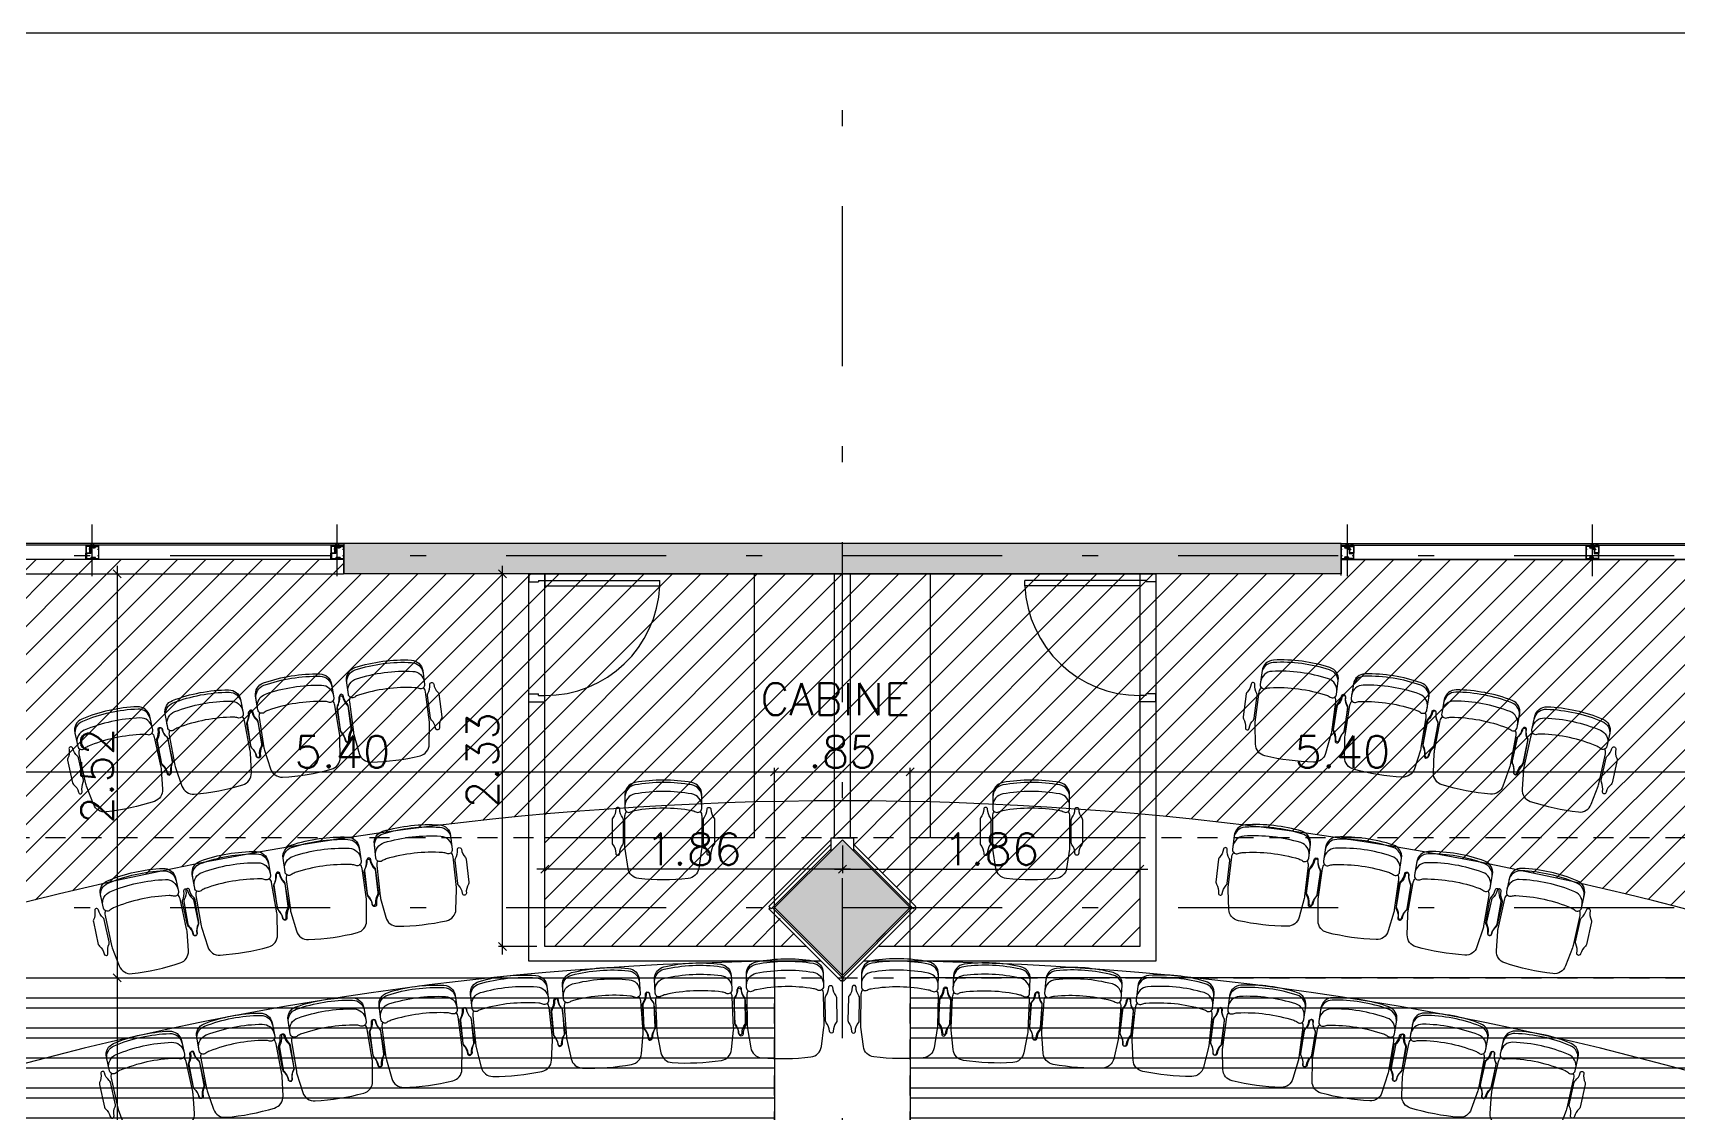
# Model space of a CAD drawing. Header units: millimetres. Extents: x 182 to 575, y -105 to 95.
# Drawn here: x 319.98 to 330.26, y 30.06 to 36.81 of the extents above; entities that cross this region are included whole.
import ezdxf

# ---------------------------------------------------------------- set-up
doc = ezdxf.new("R2010")
doc.units = ezdxf.units.MM
doc.header["$MEASUREMENT"] = 0
for name, pattern in [('DASHDOT', [1, 0.5, -0.25, 0, -0.25]), ('HIDDEN2', [0.1875, 0.125, -0.0625]), ('XR_BL2_AND_MON-REV15$0$DASHDOT', [1, 0.5, -0.25, 0, -0.25])]:
    doc.linetypes.add(name, pattern=pattern)
for name, color, linetype in [('ALV_2', 2, 'Continuous'), ('base', 253, 'Continuous'), ('construir', 10, 'Continuous'), ('DIV_CEGA_FREIJO', 3, 'Continuous'), ('EIXOS', 31, 'DASHDOT'), ('ESTR', 3, 'Continuous'), ('FORRO', 253, 'Continuous'), ('LAY_2', 2, 'Continuous'), ('Mob', 252, 'Continuous'), ('PISO', 252, 'Continuous'), ('XR_BL2_AND_MON-REV15$0$EIXOS_PERFIL', 181, 'XR_BL2_AND_MON-REV15$0$DASHDOT')]:
    doc.layers.add(name, color=color, linetype=linetype)
doc.styles.add('SIMPLEX', font='simplex', dxfattribs={"height": 0.2})
doc.styles.get("Standard").update_dxf_attribs({"font": 'romans.shx'})
doc.dimstyles.new('SA-25', dxfattribs={"dimtxt": 0.05, "dimasz": 0.05, "dimexe": 0.025, "dimexo": 0.05, "dimgap": 0.025, "dimtad": 1, "dimzin": 4, "dimdsep": 46, "dimtxsty": 'SIMPLEX', "dimblk": 'OBLIQUE', "dimcen": 0.025, "dimdle": 0.05, "dimclrt": 2, "dimaunit": 1, "dimadec": 3, "dimazin": 0, "dimtfac": 1, "dimtofl": 0, "dimtmove": 0, "dimatfit": 3, "dimldrblk": 'OPEN30', "dimfxl": 1, "dimtolj": 1, "dimtzin": 0, "dimarcsym": 0})
pattern_1 = [(45, (0, 25), (-0.088388348, 0.088388348), [])]
pattern_2 = [(180, (324.61656, 30.90821), (-1e-17, -0.1875), []), (180, (324.55406, 30.97071), (-1e-17, -0.1875), [])]

# ---------------------------------------------------------------- blocks, each defined once
blk = doc.blocks.new('XR_BL2_AND_MON-REV15$0$P50X50')
at = {"layer": 'base'}
blk.add_hatch(color=256, dxfattribs=at).paths.add_polyline_path([(0, -0.424), (0.424, 0), (0, 0.424), (-0.424, 0)])
at = {"layer": 'base', "linetype": 'ByBlock'}
blk.add_lwpolyline([(0, -0.424), (0.424, 0), (0, 0.424), (-0.424, 0)], close=True, dxfattribs=at)
blk = doc.blocks.new('XR_BL2_AND_MON-REV15$0$PILAR 60X60_45')
at = {"layer": 'base'}
blk.add_blockref('XR_BL2_AND_MON-REV15$0$P50X50', (0, 0), dxfattribs=at)
blk = doc.blocks.new('XR_BL2_AND_MON-REV15$0$PERFIL_UNIT_ALCOA')
at = {"color": 1}
for p, q in [((-34, 19), (-34, 13)), ((-34, 13), (-15, 13)), ((-33, 83), (-32, 83)), ((-33, 76), (-33, 83)), ((-32, 76), (-33, 76)), ((-33, 43), (-32, 43)), ((-33, 36), (-33, 43)), ((-32, 36), (-33, 36)), ((-32, 80), (-32, 79)), ((-31, 80), (-32, 80)), ((-32, 79), (-31, 79)), ((-32, 40), (-32, 39)), ((-31, 40), (-32, 40)), ((-32, 39), (-31, 39)), ((-31, 82), (-31, 80)), ((-31, 79), (-31, 77)), ((-31, 42), (-31, 40)), ((-31, 39), (-31, 37)), ((-15, 19), (-21, 19)), ((-15, 19), (-21, 19)), ((-21, 13), (-15, 13)), ((-19, 19), (-13, 19)), ((-15, 19), (-15, 13)), ((-7, 95), (-9, 95)), ((-7, 95), (-9, 95)), ((-9, 92), (-5, 92)), ((-9, 27), (-5, 27)), ((-7, 24), (-9, 24)), ((-7, 24), (-9, 24)), ((-6, 95), (-8, 97)), ((-7, 96), (-8, 97)), ((-8, 96), (-7, 97)), ((-8, 96), (-7, 97)), ((-8, 96), (-7, 97)), ((-8, 97), (-8, 97)), ((-6, 95), (-8, 97)), ((-7, 96), (-8, 97)), ((-8, 96), (-7, 97)), ((-8, 96), (-7, 97)), ((-8, 96), (-7, 97)), ((-8, 97), (-8, 97)), ((-7, 96), (-8, 96)), ((-8, 96), (-8, 96)), ((-7, 96), (-8, 96)), ((-8, 96), (-8, 96)), ((-6, 24), (-8, 22)), ((-6, 24), (-8, 22)), ((-7, 23), (-8, 22)), ((-7, 23), (-8, 22)), ((-8, 23), (-8, 23)), ((-8, 23), (-7, 22)), ((-8, 23), (-7, 22)), ((-7, 23), (-8, 22)), ((-7, 23), (-8, 22)), ((-8, 23), (-8, 23)), ((-8, 23), (-7, 22)), ((-8, 23), (-7, 22)), ((-8, 22), (-7, 22)), ((-8, 22), (-8, 22)), ((-8, 22), (-7, 22)), ((-8, 22), (-8, 22)), ((-5, 95), (-7, 97)), ((-5, 95), (-7, 97)), ((-7, 95), (-4, 97)), ((-7, 95), (-5, 97)), ((-7, 95), (-5, 97)), ((-7, 96), (-6, 97)), ((-7, 96), (-6, 97)), ((-5, 95), (-7, 97)), ((-5, 95), (-7, 97)), ((-7, 95), (-4, 97)), ((-7, 95), (-5, 97)), ((-7, 95), (-5, 97)), ((-7, 96), (-6, 97)), ((-7, 96), (-6, 97)), ((-7, 95), (-7, 96)), ((-7, 95), (-7, 96)), ((-6, 95), (-7, 96)), ((-6, 95), (-7, 96)), ((-4, 95), (-7, 95)), ((-4, 95), (-7, 95)), ((-6, 95), (-7, 95)), ((-6, 95), (-7, 95)), ((-4, 24), (-7, 24)), ((-7, 24), (-7, 23)), ((-4, 24), (-7, 24)), ((-7, 24), (-7, 23)), ((-5, 24), (-7, 22)), ((-5, 24), (-7, 22)), ((-6, 24), (-7, 23)), ((-6, 24), (-7, 23)), ((-7, 24), (-4, 22)), ((-5, 24), (-7, 22)), ((-5, 24), (-7, 22)), ((-6, 24), (-7, 23)), ((-6, 24), (-7, 23)), ((-7, 24), (-4, 22)), ((-7, 23), (-5, 22)), ((-7, 23), (-5, 22)), ((-7, 23), (-6, 22)), ((-7, 23), (-6, 22)), ((-7, 23), (-5, 22)), ((-7, 23), (-5, 22)), ((-7, 23), (-6, 22)), ((-7, 23), (-6, 22)), ((-4, 95), (-6, 97)), ((-4, 95), (-6, 97)), ((-4, 95), (-6, 97)), ((-6, 95), (-4, 97)), ((-6, 95), (-4, 97)), ((-4, 95), (-6, 97)), ((-4, 95), (-6, 97)), ((-4, 95), (-6, 97)), ((-6, 95), (-4, 97)), ((-6, 95), (-4, 97)), ((-4, 24), (-6, 22)), ((-4, 24), (-6, 22)), ((-6, 24), (-4, 22)), ((-6, 24), (-4, 22)), ((-4, 24), (-6, 22)), ((-4, 24), (-6, 22)), ((-6, 24), (-4, 22)), ((-6, 24), (-4, 22)), ((-4, 23), (-6, 22)), ((-4, 23), (-6, 22)), ((-3, 96), (-5, 97)), ((-4, 96), (-5, 97)), ((-5, 95), (-3, 97)), ((-5, 95), (-3, 97)), ((-3, 96), (-5, 97)), ((-4, 96), (-5, 97)), ((-5, 95), (-3, 97)), ((-5, 95), (-3, 97)), ((-5, 92), (-1, 92)), ((-5, 27), (-1, 27)), ((-5, 24), (-3, 22)), ((-5, 24), (-3, 22)), ((-5, 24), (-3, 22)), ((-5, 24), (-3, 22)), ((-3, 23), (-5, 22)), ((-4, 23), (-5, 22)), ((-3, 23), (-5, 22)), ((-4, 23), (-5, 22)), ((-3, 96), (-4, 97)), ((-3, 96), (-4, 97)), ((-3, 96), (-4, 97)), ((-3, 96), (-4, 97)), ((-4, 96), (-4, 95)), ((-4, 96), (-4, 95)), ((-4, 96), (-3, 96)), ((-4, 96), (-3, 96)), ((-4, 95), (-4, 95)), ((-4, 95), (-4, 95)), ((-2, 95), (-4, 95)), ((-4, 95), (-4, 95)), ((-4, 95), (-4, 95)), ((-2, 95), (-4, 95)), ((-4, 23), (-4, 24)), ((-4, 23), (-4, 24)), ((-4, 24), (-4, 24)), ((-4, 24), (-4, 23)), ((-2, 24), (-4, 24)), ((-4, 24), (-4, 24)), ((-4, 24), (-4, 23)), ((-2, 24), (-4, 24)), ((-3, 23), (-4, 22)), ((-3, 23), (-4, 22)), ((-4, 23), (-3, 22)), ((-3, 23), (-4, 22)), ((-3, 23), (-4, 22)), ((-4, 23), (-3, 22)), ((0, 19), (-4, 4)), ((-4, 13), (-4, 3)), ((-4, 8), (-4, 4)), ((-3, 97), (-3, 97)), ((-3, 96), (-3, 97)), ((-3, 97), (-3, 97)), ((-3, 96), (-3, 97)), ((-3, 96), (-3, 96)), ((-3, 96), (-3, 96)), ((-3, 23), (-3, 22)), ((-3, 23), (-3, 22)), ((-3, 22), (-3, 22)), ((-3, 22), (-3, 22)), ((-3, 22), (-3, 22)), ((-3, 22), (-3, 22)), ((10, 19), (0, 19)), ((18, 27), (9, 27)), ((9, 27), (9, 27)), ((9, 27), (9, 27)), ((9, 27), (9, 26)), ((9, 26), (9, 26)), ((9, 25), (9, 25)), ((9, 25), (9, 24)), ((9, 24), (9, 24)), ((10, 26), (10, 26)), ((10, 26), (17, 25)), ((17, 25), (10, 25)), ((10, 25), (10, 25)), ((10, 24), (10, 24)), ((10, 24), (12, 24)), ((10, 19), (13, 4)), ((12, 39), (26, 39)), ((12, 24), (12, 23)), ((12, 23), (12, 23)), ((12, 23), (12, 23)), ((12, 23), (12, 23)), ((12, 22), (12, 22)), ((12, 22), (12, 21)), ((12, 21), (12, 21)), ((12, 21), (12, 21)), ((12, 21), (15, 21)), ((15, 43), (13, 43)), ((13, 43), (13, 43)), ((13, 42), (13, 42)), ((13, 42), (13, 40)), ((13, 40), (13, 40)), ((13, 40), (13, 39)), ((13, 39), (13, 39)), ((13, 39), (13, 37)), ((13, 37), (13, 37)), ((13, 36), (13, 36)), ((13, 36), (15, 36)), ((13, 13), (13, 3)), ((13, 8), (13, 4)), ((15, 36), (15, 43)), ((15, 41), (16, 40)), ((15, 38), (15, 41)), ((15, 40), (15, 40)), ((15, 38), (15, 38)), ((15, 38), (16, 38)), ((15, 23), (15, 24)), ((16, 23), (15, 23)), ((15, 23), (15, 23)), ((15, 21), (16, 22)), ((15, 21), (15, 21)), ((15, 21), (15, 21)), ((16, 41), (17, 40)), ((16, 38), (16, 41)), ((16, 40), (16, 40)), ((16, 38), (16, 40)), ((16, 38), (17, 38)), ((16, 38), (16, 38)), ((16, 24), (18, 24)), ((16, 23), (16, 23)), ((16, 22), (16, 22)), ((17, 38), (18, 41)), ((17, 38), (17, 40)), ((17, 40), (17, 40)), ((17, 38), (17, 38)), ((17, 38), (18, 38)), ((17, 25), (17, 25)), ((17, 25), (17, 25)), ((17, 25), (17, 25)), ((17, 25), (17, 25)), ((17, 25), (17, 25)), ((18, 41), (18, 40)), ((18, 38), (19, 41)), ((18, 38), (18, 40)), ((18, 40), (19, 40)), ((18, 38), (18, 38)), ((18, 38), (19, 38)), ((18, 24), (18, 27)), ((18, 27), (18, 27)), ((18, 27), (18, 27)), ((18, 24), (18, 24)), ((18, 24), (18, 24)), ((19, 41), (19, 40)), ((19, 38), (20, 41)), ((19, 40), (19, 40)), ((19, 40), (20, 40)), ((19, 38), (19, 40)), ((19, 38), (20, 38)), ((19, 38), (19, 38)), ((19, 38), (19, 38)), ((20, 41), (20, 40)), ((20, 38), (20, 40)), ((20, 40), (21, 40)), ((20, 38), (21, 38)), ((21, 38), (21, 41)), ((21, 41), (21, 40)), ((21, 38), (21, 40)), ((21, 40), (22, 40)), ((21, 38), (21, 38)), ((21, 38), (22, 38)), ((22, 38), (22, 41)), ((22, 41), (22, 40)), ((22, 38), (22, 40)), ((22, 40), (23, 40)), ((22, 38), (22, 38)), ((22, 38), (23, 38)), ((23, 38), (23, 41)), ((23, 41), (24, 40)), ((23, 38), (24, 40)), ((23, 38), (23, 38)), ((23, 38), (23, 38)), ((24, 40), (24, 40)), ((24, 39), (24, 40)), ((24, 19), (24, 13)), ((31, 13), (24, 13)), ((43, 13), (24, 13)), ((26, 19), (32, 19)), ((26, 19), (45, 19)), ((39, 82), (39, 80)), ((39, 80), (40, 80)), ((39, 79), (39, 77)), ((40, 79), (39, 79)), ((41, 83), (40, 83)), ((40, 80), (40, 79)), ((40, 76), (41, 76)), ((41, 76), (41, 83)), ((43, 19), (43, 13))]:
    blk.add_line(p, q, dxfattribs=at)
for points in [[(-33, 19), (0, 19), (0, 19), (0, 24), (0, 24), (-3, 24, 1), (-3, 23), (-3, 23), (-3, 22), (-8, 22), (-8, 23), (-7, 23, 1), (-7, 24), (-10, 24), (-10, 23, -0.414214), (-12, 21), (-32, 21, -0.414214), (-34, 23), (-34, 96, -0.414214), (-32, 98), (-10, 98), (-10, 98), (-10, 95), (-10, 95, 0.419197), (-10, 95), (-7, 95, 1.022616), (-7, 96), (-8, 96), (-8, 97), (-3, 97), (-3, 96), (-3, 96, 1), (-3, 95), (0, 95), (0, 95), (0, 99), (-35, 99), (-35, 99), (-35, 18, 0.414214), (-35, 17), (-34, 17, 0.414214), (-34, 18), (-34, 19, -0.414214), (-33, 19)], [(40, 97), (14, 97, 0.414214), (12, 95), (12, 91, -0.414214), (10, 89), (-4, 89), (-4, 86), (-5, 86), (-5, 89), (-13, 89, -1.000008), (-13, 91), (-5, 92), (-5, 92), (10, 92), (10, 99, -0.414214), (10, 99), (44, 99, -0.414214), (45, 99), (45, 63, -0.406616), (44, 62), (18, 62, 0.414214), (17, 62), (17, 27, -0.414214), (17, 27), (-5, 27), (-13, 28, -1.000008), (-13, 30), (-5, 30), (-5, 33), (-4, 33), (-4, 30), (13, 30, 0.414214), (15, 32), (15, 65, -0.414214), (15, 65), (40, 65, 0.414214), (42, 67), (42, 95, 0.414214), (40, 97)], [(19, 56), (19, 30), (18, 30, 1), (18, 29), (19, 29), (19, 24), (16, 24, 0.414173), (15, 23), (15, 23), (16, 23, -0.585709), (16, 22), (16, 21, -0.26127), (15, 21), (12, 21, -0.253886), (12, 21), (11, 22, -0.595041), (11, 23), (12, 23), (12, 23, 0.414173), (12, 24), (10, 24, 0.414214), (10, 23), (10, 20, 0.414214), (10, 19), (44, 19, 0.414214), (45, 20), (45, 62, 0.414214), (44, 62), (19, 62, 0.414214), (19, 62), (19, 57), (18, 57, 1), (18, 56), (19, 56)], [(13, 22), (13, 24), (13, 24, -0.414214), (13, 24), (13, 24), (14, 24), (14, 24, -0.414214), (15, 24), (15, 24), (15, 22), (15, 22, -0.414214), (14, 22), (14, 22), (13, 22), (13, 22, -0.414214), (13, 22)], [(20, 22), (19, 22, 0.414214), (18, 22), (18, 21, 0.414214), (19, 21), (43, 21), (43, 61), (20, 61), (20, 23, -0.414214), (20, 22)]]:
    blk.add_lwpolyline(points, format="xyb", dxfattribs=at)
for points in [[(-7, 96), (-8, 96), (-8, 97), (-3, 97), (-3, 96), (-4, 96)], [(-7, 96), (-8, 96), (-8, 97), (-3, 97), (-3, 96), (-4, 96)], [(-7, 23), (-8, 23), (-8, 22), (-3, 22), (-3, 23), (-4, 23)], [(-7, 23), (-8, 23), (-8, 22), (-3, 22), (-3, 23), (-4, 23)]]:
    blk.add_lwpolyline(points, dxfattribs=at)
for centre, radius, start, end in [((-32, 82), 0.869, 0, 90), ((-32, 77), 0.869, 270, 0), ((-32, 42), 0.869, 0, 90), ((-32, 37), 0.869, 270, 0), ((-9, 93), 1.57, 97.3776, 269.717), ((-9, 25), 1.57, 90.283, 262.6224), ((-2, 93), 1.44, 277.4115, 92.3804), ((-2, 25), 1.44, 267.6196, 82.5885), ((9, 27), 0.3, 90.0002, 173.0764), ((10, 26), 0.5, 173.0802, 360), ((10, 25), 0.3, 86.9206, 179.9979), ((10, 24), 0.3, 180, 270), ((12, 24), 0.3, 360, 90), ((12, 23), 0.184, 90, 194.9998), ((12, 21), 0.184, 202.0192, 270), ((16, 24), 0.3, 90, 180), ((15, 21), 0.184, 270, 337.9776), ((16, 23), 0.184, 344.9975, 90), ((17, 25), 0.2, 0, 86.4562), ((17, 25), 0.2, 266.9225, 0), ((18, 27), 0.3, 0, 90), ((18, 24), 0.3, 270, 0), ((40, 82), 0.869, 90, 180), ((40, 77), 0.869, 180, 270)]:
    blk.add_arc(centre, radius, start, end, dxfattribs=at)
at = {"color": 1, "extrusion": (0, 0, -1)}
for centre, major_axis in [((13, 42), (0.573, -0.573)), ((13, 37), (0.573, 0.573))]:
    blk.add_ellipse(centre, major_axis=major_axis, ratio=1, start_param=2.356194, end_param=3.926991, dxfattribs=at)
at = {"color": 1}
for points, knots in [([(25, 39), (25, 39), (25, 39), (25, 39), (25, 39), (25, 39), (25, 39), (25, 39), (25, 39), (24, 39), (24, 39), (24, 39), (24, 39), (24, 39), (24, 39), (24, 39), (24, 39), (24, 39), (24, 39), (24, 39), (24, 39), (24, 39), (24, 39), (24, 39), (24, 39), (24, 39), (24, 39), (24, 39), (24, 38), (23, 38), (23, 38), (23, 38), (23, 38), (23, 38)], [0, 0, 0, 0, 0.051439, 0.072585, 0.094945, 0.148925, 0.177318, 0.208117, 0.229263, 0.263962, 0.286322, 0.316684, 0.341831, 0.370224, 0.385176, 0.410323, 0.432683, 0.466448, 0.484229, 0.519793, 0.54494, 0.583668, 0.608815, 0.635405, 0.653187, 0.684808, 0.766724, 0.798345, 0.829966, 0.855113, 0.870066, 0.927124, 1, 1, 1, 1]), ([(25, 39), (25, 39), (25, 40), (25, 40), (25, 40), (25, 40), (24, 40), (25, 40), (24, 40), (24, 40), (24, 40), (24, 40), (24, 40), (24, 40), (24, 40), (24, 40), (24, 40), (24, 40), (24, 40), (24, 40), (24, 40), (24, 40), (24, 40), (24, 40), (24, 40)], [0, 0, 0, 0, 0.07678, 0.102261, 0.156401, 0.18506, 0.227914, 0.244954, 0.311716, 0.342019, 0.377118, 0.407421, 0.432902, 0.525013, 0.566753, 0.587018, 0.625497, 0.657854, 0.688156, 0.805193, 0.825457, 0.896684, 0.922166, 1, 1, 1, 1])]:
    blk.add_open_spline(points, degree=3, knots=knots, dxfattribs=at)
at = {"layer": 'XR_BL2_AND_MON-REV15$0$EIXOS_PERFIL', "linetype": 'ByBlock', "ltscale": 0.1}
blk.add_line((5, 207), (5, -115), dxfattribs=at)
blk = doc.blocks.new('XR_BL2_AND_MON-REV15$0$A$C10B331E6')
at = {"layer": 'base'}
for p, q in [((-0.15, 0), (-0.15, -9.313, 2.33)), ((-0.06, 0, 197.496), (-0.06, -9.313, 199.826)), ((-0.05, 0, 179.853), (-0.05, -9.313, 199.826))]:
    blk.add_line(p, q, dxfattribs=at)
at = {"layer": 'base', "elevation": 179.853}
blk.add_lwpolyline([(-0.06, -9.313), (-0.05, -9.313)], dxfattribs=at)
at = {"layer": 'base', "linetype": 'ByBlock', "ltscale": 0.1, "xscale": -0.001000000000203727, "yscale": 0.001000000000203727, "zscale": 0.0009999999999763531, "rotation": 90}
for p in [(-0.047, -0.035, 197.496), (-0.047, -1.566), (-0.047, -3.129), (-0.047, -4.691), (-0.047, -6.254), (-0.047, -7.816), (-0.047, -9.269, 179.853)]:
    blk.add_blockref('XR_BL2_AND_MON-REV15$0$PERFIL_UNIT_ALCOA', p, dxfattribs=at)
blk = doc.blocks.new('XR_BL2_AND_MON-REV15$0$P2000501')
for points in [[(0.231, -0.362, 0.149389), (0.24, -0.334), (0.24, -0.142, 0.03724), (0.239, -0.127), (0.221, -0.006, 0.342214), (0.154, 0.058, 0.051556), (-0.154, 0.058, 0.342214), (-0.221, -0.006), (-0.239, -0.127, 0.03724), (-0.24, -0.142), (-0.24, -0.334, 0.149389), (-0.231, -0.362)], [(0.24, -0.397, -0.36261), (0.178, -0.471, -0.08991), (-0.178, -0.471, -0.36261), (-0.24, -0.397)], [(0.24, -0.453, -0.36261), (0.178, -0.527, -0.08991), (-0.178, -0.527, -0.36261), (-0.24, -0.453)]]:
    blk.add_lwpolyline(points, format="xyb")
for points in [[(-0.254, -0.154, -0.164851), (-0.25, -0.166), (-0.25, -0.31, -0.164851), (-0.254, -0.322, 0.162089), (-0.273, -0.375, -1), (-0.297, -0.375, 0.162089), (-0.316, -0.322, -0.164851), (-0.32, -0.31), (-0.32, -0.166, -0.164851), (-0.316, -0.154, 0.162089), (-0.297, -0.1, -1), (-0.273, -0.1, 0.162089)], [(0.25, -0.166), (0.25, -0.31, 0.164851), (0.254, -0.322, -0.162089), (0.273, -0.375, 1), (0.297, -0.375, -0.162089), (0.316, -0.322, 0.164851), (0.32, -0.31), (0.32, -0.166, 0.164851), (0.316, -0.154, -0.162089), (0.297, -0.1, 1), (0.273, -0.1, -0.162089), (0.254, -0.154, 0.164851)], [(-0.178, -0.368, 0.08991), (0.178, -0.368, 0.086278), (0.203, -0.359, -0.57735), (0.24, -0.381), (0.24, -0.468, -0.36261), (0.178, -0.542, -0.08991), (-0.178, -0.542, -0.36261), (-0.24, -0.468), (-0.24, -0.381, -0.57735), (-0.203, -0.359, 0.086278)]]:
    blk.add_lwpolyline(points, format="xyb", close=True)
blk = doc.blocks.new('_Oblique')
at = {"color": 0, "linetype": 'ByBlock', "lineweight": -2}
blk.add_line((-0.5, -0.5), (0.5, 0.5), dxfattribs=at)
blk = doc.blocks.new('*D47')
at = {"layer": 'Defpoints', "color": 0, "transparency": 16777216}
for p in [(324.617, 32.196), (324.617, 30.908), (319.215, 30.783)]:
    blk.add_point(p, dxfattribs=at)
at = {"layer": 'FORRO', "color": 0, "lineweight": -2, "transparency": 16777216}
for p, q in [((319.165, 32.196), (324.667, 32.196)), ((319.215, 30.833), (319.215, 32.221)), ((324.617, 30.958), (324.617, 32.221))]:
    blk.add_line(p, q, dxfattribs=at)
at = {"layer": 'FORRO', "color": 0, "lineweight": -2, "transparency": 16777216, "xscale": 0.05, "yscale": 0.05, "zscale": 0.05, "rotation": 180}
blk.add_blockref('_Oblique', (319.215, 32.196), dxfattribs=at)
at = {"layer": 'FORRO', "color": 0, "lineweight": -2, "transparency": 16777216, "xscale": 0.05, "yscale": 0.05, "zscale": 0.05}
blk.add_blockref('_Oblique', (324.617, 32.196), dxfattribs=at)
at = {"layer": 'FORRO', "color": 2, "transparency": 16777216, "insert": (321.916, 32.321), "char_height": 0.2, "attachment_point": 5, "style": 'SIMPLEX'}
blk.add_mtext('\\A1;5.40', dxfattribs=at)
blk = doc.blocks.new('_Open30')
at = {"color": 0, "linetype": 'ByBlock', "lineweight": -2}
for p, q in [((-1, 0.27), (0, 0)), ((0, 0), (-1, -0.27)), ((0, 0), (-1, 0))]:
    blk.add_line(p, q, dxfattribs=at)
blk = doc.blocks.new('*D48')
at = {"layer": 'Defpoints', "color": 0, "transparency": 16777216}
for p in [(325.465, 32.196), (324.617, 30.908), (325.465, 30.908)]:
    blk.add_point(p, dxfattribs=at)
at = {"layer": 'FORRO', "color": 0, "lineweight": -2, "transparency": 16777216}
for p, q in [((324.567, 32.196), (325.515, 32.196)), ((324.617, 30.958), (324.617, 32.221)), ((325.465, 30.958), (325.465, 32.221))]:
    blk.add_line(p, q, dxfattribs=at)
at = {"layer": 'FORRO', "color": 0, "lineweight": -2, "transparency": 16777216, "xscale": 0.05, "yscale": 0.05, "zscale": 0.05, "rotation": 180}
blk.add_blockref('_Oblique', (324.617, 32.196), dxfattribs=at)
at = {"layer": 'FORRO', "color": 0, "lineweight": -2, "transparency": 16777216, "xscale": 0.05, "yscale": 0.05, "zscale": 0.05}
blk.add_blockref('_Oblique', (325.465, 32.196), dxfattribs=at)
at = {"layer": 'FORRO', "color": 2, "transparency": 16777216, "insert": (325.041, 32.321), "char_height": 0.2, "attachment_point": 5, "style": 'SIMPLEX'}
blk.add_mtext('\\A1;.85', dxfattribs=at)
blk = doc.blocks.new('*D39')
at = {"layer": 'Defpoints', "color": 0, "transparency": 16777216}
for p in [(330.867, 32.196), (325.465, 30.908), (330.867, 30.908)]:
    blk.add_point(p, dxfattribs=at)
at = {"layer": 'FORRO', "color": 0, "lineweight": -2, "transparency": 16777216}
for p, q in [((325.415, 32.196), (330.917, 32.196)), ((325.465, 30.958), (325.465, 32.221)), ((330.867, 30.958), (330.867, 32.221))]:
    blk.add_line(p, q, dxfattribs=at)
at = {"layer": 'FORRO', "color": 0, "lineweight": -2, "transparency": 16777216, "xscale": 0.05, "yscale": 0.05, "zscale": 0.05, "rotation": 180}
blk.add_blockref('_Oblique', (325.465, 32.196), dxfattribs=at)
at = {"layer": 'FORRO', "color": 0, "lineweight": -2, "transparency": 16777216, "xscale": 0.05, "yscale": 0.05, "zscale": 0.05}
blk.add_blockref('_Oblique', (330.867, 32.196), dxfattribs=at)
at = {"layer": 'FORRO', "color": 2, "transparency": 16777216, "insert": (328.166, 32.321), "char_height": 0.2, "attachment_point": 5, "style": 'SIMPLEX'}
blk.add_mtext('\\A1;5.40', dxfattribs=at)
blk = doc.blocks.new('*D43')
at = {"layer": 'Defpoints', "color": 0, "transparency": 16777216}
for p in [(317.267, 33.432, 195.166), (319.215, 30.908), (320.509, 30.908)]:
    blk.add_point(p, dxfattribs=at)
at = {"layer": 'FORRO', "color": 0, "lineweight": -2, "transparency": 16777216}
for p, q in [((317.317, 33.432), (320.534, 33.432)), ((320.509, 33.482), (320.509, 30.858)), ((319.265, 30.908), (320.534, 30.908))]:
    blk.add_line(p, q, dxfattribs=at)
at = {"layer": 'FORRO', "color": 0, "lineweight": -2, "transparency": 16777216, "xscale": 0.05, "yscale": 0.05, "zscale": 0.05}
for p, rotation in [((320.509, 33.432), 90), ((320.509, 30.908), 270)]:
    blk.add_blockref('_Oblique', p, dxfattribs=dict(at, rotation=rotation))
at = {"layer": 'FORRO', "color": 2, "transparency": 16777216, "insert": (320.384, 32.17), "char_height": 0.2, "attachment_point": 5, "rotation": 90, "style": 'SIMPLEX'}
blk.add_mtext('\\A1;2.52', dxfattribs=at)
blk = doc.blocks.new('*D49')
at = {"layer": 'Defpoints', "color": 0, "transparency": 16777216}
for p in [(319.215, 30.908), (319.21, 22.797), (320.509, 22.797)]:
    blk.add_point(p, dxfattribs=at)
at = {"layer": 'FORRO', "color": 0, "lineweight": -2, "transparency": 16777216}
for p, q in [((320.509, 30.958), (320.509, 22.747)), ((319.265, 30.908), (320.534, 30.908)), ((319.26, 22.797), (320.534, 22.797))]:
    blk.add_line(p, q, dxfattribs=at)
at = {"layer": 'FORRO', "color": 0, "lineweight": -2, "transparency": 16777216, "xscale": 0.05, "yscale": 0.05, "zscale": 0.05}
for p, rotation in [((320.509, 30.908), 90), ((320.509, 22.797), 270)]:
    blk.add_blockref('_Oblique', p, dxfattribs=dict(at, rotation=rotation))
at = {"layer": 'FORRO', "color": 2, "transparency": 16777216, "insert": (320.384, 26.852), "char_height": 0.2, "attachment_point": 5, "rotation": 90, "style": 'SIMPLEX'}
blk.add_mtext('\\A1;8.11', dxfattribs=at)
blk = doc.blocks.new('*D50')
at = {"layer": 'Defpoints', "color": 0, "transparency": 16777216}
for p in [(326.9, 33.432), (325.041, 31.785), (326.9, 31.587)]:
    blk.add_point(p, dxfattribs=at)
at = {"layer": 'Mob', "color": 0, "lineweight": -2, "transparency": 16777216}
for p, q in [((326.9, 33.382), (326.9, 31.562)), ((325.041, 31.735), (325.041, 31.562)), ((324.991, 31.587), (326.95, 31.587))]:
    blk.add_line(p, q, dxfattribs=at)
at = {"layer": 'Mob', "color": 0, "lineweight": -2, "transparency": 16777216, "xscale": 0.05, "yscale": 0.05, "zscale": 0.05, "rotation": 180}
blk.add_blockref('_Oblique', (325.041, 31.587), dxfattribs=at)
at = {"layer": 'Mob', "color": 0, "lineweight": -2, "transparency": 16777216, "xscale": 0.05, "yscale": 0.05, "zscale": 0.05}
blk.add_blockref('_Oblique', (326.9, 31.587), dxfattribs=at)
at = {"layer": 'Mob', "color": 2, "transparency": 16777216, "insert": (325.971, 31.712), "char_height": 0.2, "attachment_point": 5, "style": 'SIMPLEX'}
blk.add_mtext('\\A1;1.86', dxfattribs=at)
blk = doc.blocks.new('*D51')
at = {"layer": 'Defpoints', "color": 0, "transparency": 16777216}
for p in [(325.041, 31.785), (323.181, 31.587), (323.181, 31.104)]:
    blk.add_point(p, dxfattribs=at)
at = {"layer": 'Mob', "color": 0, "lineweight": -2, "transparency": 16777216}
for p, q in [((325.041, 31.735), (325.041, 31.562)), ((325.091, 31.587), (323.131, 31.587)), ((323.181, 31.154), (323.181, 31.612))]:
    blk.add_line(p, q, dxfattribs=at)
at = {"layer": 'Mob', "color": 0, "lineweight": -2, "transparency": 16777216, "xscale": 0.05, "yscale": 0.05, "zscale": 0.05, "rotation": 180}
blk.add_blockref('_Oblique', (323.181, 31.587), dxfattribs=at)
at = {"layer": 'Mob', "color": 0, "lineweight": -2, "transparency": 16777216, "xscale": 0.05, "yscale": 0.05, "zscale": 0.05}
blk.add_blockref('_Oblique', (325.041, 31.587), dxfattribs=at)
at = {"layer": 'Mob', "color": 2, "transparency": 16777216, "insert": (324.111, 31.712), "char_height": 0.2, "attachment_point": 5, "style": 'SIMPLEX'}
blk.add_mtext('\\A1;1.86', dxfattribs=at)
blk = doc.blocks.new('*D52')
at = {"layer": 'Defpoints', "color": 0, "transparency": 16777216}
for p in [(322.917, 33.432), (323.181, 33.432), (323.181, 31.104)]:
    blk.add_point(p, dxfattribs=at)
at = {"layer": 'Mob', "color": 0, "lineweight": -2, "transparency": 16777216}
for p, q in [((323.131, 33.432), (322.892, 33.432)), ((322.917, 31.054), (322.917, 33.482)), ((323.131, 31.104), (322.892, 31.104))]:
    blk.add_line(p, q, dxfattribs=at)
at = {"layer": 'Mob', "color": 0, "lineweight": -2, "transparency": 16777216, "xscale": 0.05, "yscale": 0.05, "zscale": 0.05}
for p, rotation in [((322.917, 33.432), 90), ((322.917, 31.104), 270)]:
    blk.add_blockref('_Oblique', p, dxfattribs=dict(at, rotation=rotation))
at = {"layer": 'Mob', "color": 2, "transparency": 16777216, "insert": (322.792, 32.268), "char_height": 0.2, "attachment_point": 5, "rotation": 90, "style": 'SIMPLEX'}
blk.add_mtext('\\A1;2.33', dxfattribs=at)

msp = doc.modelspace()

# ---------------------------------------------------------------- hatches: boundary and pattern name
at = {"layer": 'base'}
msp.add_hatch(color=256, dxfattribs=at).paths.add_polyline_path([(328.158, 33.432), (328.158, 33.622), (321.924, 33.622), (321.924, 33.432), (324.971, 33.432), (325.111, 33.432)])
at = {"layer": 'construir'}
h = msp.add_hatch(dxfattribs=at)
h.set_pattern_fill('ANSI31', color=256)
h.set_pattern_definition(pattern_1)
h.paths.add_polyline_path([(336.246, 28.748), (337.446, 28.748), (337.446, 29.221), (337.446, 30.721), (337.546, 30.721), (337.546, 30.919), (337.117, 31.347), (337.471, 31.701), (337.471, 33.522), (328.158, 33.522), (328.158, 33.432), (325.111, 33.432), (324.971, 33.432), (321.924, 33.432), (321.924, 33.522), (312.611, 33.522), (312.611, 31.701), (312.965, 31.347), (312.536, 30.917), (312.536, 30.721), (312.636, 30.721), (312.636, 29.221), (312.636, 28.748), (313.836, 28.748, -0.291523)])
h = msp.add_hatch(dxfattribs=at)
h.set_pattern_fill('ANSI31', color=256)
h.set_pattern_definition(pattern_1)
h.paths.add_polyline_path([(326.9, 31.785), (325.111, 31.785), (325.111, 31.743), (325.493, 31.361), (325.265, 31.104), (326.9, 31.104)])
edge = h.paths.add_edge_path()
edge.add_arc((325.041, 11.163), 20.851, 84.8833, 90)
edge.add_line((325.041, 32.014), (325.041, 31.785))
edge.add_line((325.041, 31.785), (326.9, 31.785))
edge.add_line((326.9, 31.785), (326.9, 31.931))
edge = h.paths.add_edge_path()
edge.add_arc((325.041, 11.163), 20.851, 90, 95.1167)
edge.add_line((323.181, 31.931), (323.181, 31.785))
edge.add_line((323.181, 31.785), (325.041, 31.785))
edge.add_line((325.041, 31.785), (325.041, 32.014))
h.paths.add_polyline_path([(324.971, 31.743), (324.971, 31.785), (323.181, 31.785), (323.181, 31.104), (324.817, 31.104), (324.588, 31.347)])
at = {"layer": 'FORRO'}
h = msp.add_hatch(dxfattribs=at)
h.set_pattern_fill('ANSI32', color=256, scale=0.5, angle=135)
h.set_pattern_definition(pattern_2)
h.paths.add_polyline_path([(324.617, 30.908), (319.215, 30.908), (319.215, 22.842), (324.617, 22.842)])
h = msp.add_hatch(dxfattribs=at)
h.set_pattern_fill('ANSI32', color=256, scale=0.5, angle=135)
h.set_pattern_definition(pattern_2)
h.paths.add_polyline_path([(325.465, 30.908), (330.867, 30.908), (330.867, 22.842), (325.465, 22.842)])

# ---------------------------------------------------------------- linework, layer by layer
at = {"layer": 'ALV_2'}
for p, q in [((323.081, 33.432), (323.181, 33.432)), ((323.081, 33.432), (323.081, 33.382)), ((323.081, 33.432), (323.181, 33.432)), ((323.081, 33.432), (323.081, 33.382)), ((323.181, 33.432), (323.181, 33.392)), ((323.181, 33.432), (323.181, 33.392)), ((327, 33.432), (326.9, 33.432)), ((326.9, 33.432), (326.9, 33.392)), ((327, 33.432), (326.9, 33.432)), ((326.9, 33.432), (326.9, 33.392)), ((327, 33.432), (327, 33.382)), ((327, 33.432), (327, 33.382)), ((323.081, 33.382), (323.141, 33.382)), ((323.081, 33.382), (323.141, 33.382)), ((323.141, 33.392), (323.181, 33.392)), ((323.141, 33.392), (323.141, 33.382)), ((323.141, 33.392), (323.181, 33.392)), ((323.141, 33.392), (323.141, 33.382)), ((323.181, 33.392), (323.9, 33.392)), ((323.181, 33.392), (323.181, 33.357)), ((323.181, 33.392), (323.9, 33.392)), ((323.181, 33.392), (323.181, 33.357)), ((323.181, 33.357), (323.9, 33.357)), ((323.181, 33.357), (323.9, 33.357)), ((323.9, 33.357), (323.9, 33.392)), ((323.9, 33.357), (323.9, 33.392)), ((326.9, 33.392), (326.181, 33.392)), ((326.181, 33.357), (326.181, 33.392)), ((326.9, 33.392), (326.181, 33.392)), ((326.181, 33.357), (326.181, 33.392)), ((326.9, 33.357), (326.181, 33.357)), ((326.9, 33.357), (326.181, 33.357)), ((326.94, 33.392), (326.9, 33.392)), ((326.9, 33.392), (326.9, 33.357)), ((326.94, 33.392), (326.9, 33.392)), ((326.9, 33.392), (326.9, 33.357)), ((326.94, 33.392), (326.94, 33.382)), ((326.94, 33.392), (326.94, 33.382)), ((327, 33.382), (326.94, 33.382)), ((327, 33.382), (326.94, 33.382)), ((323.081, 32.632), (323.081, 32.682)), ((323.081, 32.682), (323.141, 32.682)), ((323.081, 32.632), (323.081, 32.682)), ((323.081, 32.682), (323.141, 32.682)), ((323.081, 32.632), (323.181, 32.632)), ((323.081, 32.632), (323.181, 32.632)), ((323.141, 32.672), (323.141, 32.682)), ((323.141, 32.672), (323.141, 32.682)), ((323.141, 32.672), (323.181, 32.672)), ((323.141, 32.672), (323.181, 32.672)), ((323.181, 32.632), (323.181, 32.672)), ((323.181, 32.632), (323.181, 32.672)), ((326.94, 32.672), (326.9, 32.672)), ((326.9, 32.632), (326.9, 32.672)), ((326.94, 32.672), (326.9, 32.672)), ((326.9, 32.632), (326.9, 32.672)), ((327, 32.632), (326.9, 32.632)), ((327, 32.632), (326.9, 32.632)), ((327, 32.682), (326.94, 32.682)), ((326.94, 32.672), (326.94, 32.682)), ((327, 32.682), (326.94, 32.682)), ((326.94, 32.672), (326.94, 32.682)), ((327, 32.632), (327, 32.682)), ((327, 32.632), (327, 32.682))]:
    msp.add_line(p, q, dxfattribs=at)
for centre, start, end in [((323.181, 33.392), 270, 357.2137), ((323.181, 33.392), 270, 357.2137), ((326.9, 33.392), 182.7863, 270), ((326.9, 33.392), 182.7863, 270)]:
    msp.add_arc(centre, 0.72, start, end, dxfattribs=at)
at = {"layer": 'base'}
for p, q in [((321.924, 33.622, 195.166), (321.924, 33.432, 195.166)), ((325.041, 33.622, 195.166), (321.924, 33.622, 195.166)), ((328.158, 33.622, 195.166), (325.041, 33.622, 195.166)), ((328.158, 33.422), (328.158, 33.622)), ((328.158, 33.432, 195.166), (328.158, 33.622, 195.166)), ((312.611, 33.432, 195.166), (321.923, 33.432, 195.166)), ((324.971, 33.432, 195.166), (321.924, 33.432, 195.166)), ((328.158, 33.432, 195.166), (325.111, 33.432, 195.166)), ((324.971, 31.715), (324.595, 31.34)), ((325.486, 31.34), (325.111, 31.715)), ((324.581, 31.34), (325.034, 30.887)), ((324.602, 31.347), (325.048, 30.901)), ((325.041, 30.908), (325.479, 31.347)), ((325.048, 30.887), (325.5, 31.34)), ((325.486, 31.34), (325.5, 31.354)), ((325.493, 31.347), (325.5, 31.34)), ((325.091, 30.972, 195.166), (325.309, 31.19, 195.166)), ((324.908, 31.013, 195.166), (324.841, 31.013, 195.166)), ((325.241, 31.013, 195.166), (325.174, 31.013, 195.166)), ((325.041, 30.894), (325.034, 30.887)), ((325.041, 30.894), (325.048, 30.901)), ((325.041, 30.894), (325.048, 30.887))]:
    msp.add_line(p, q, dxfattribs=at)
msp.add_lwpolyline([(348.455, 20.03), (301.939, 20.03), (301.939, 36.813), (348.455, 36.813)], close=True, dxfattribs=at)
at = {"layer": 'base', "elevation": 195.166}
msp.add_lwpolyline([(324.971, 31.701), (324.971, 31.782), (325.111, 31.782), (325.111, 31.701)], dxfattribs=at)
at = {"layer": 'base'}
for points in [[(324.971, 31.743), (324.581, 31.354)], [(325.5, 31.354), (325.111, 31.743)]]:
    msp.add_lwpolyline(points, dxfattribs=at)
at = {"layer": 'construir'}
for p, q in [((323.081, 33.432), (323.181, 33.432)), ((323.081, 33.432), (323.081, 33.382)), ((323.081, 33.432), (323.181, 33.432)), ((323.081, 33.432), (323.081, 33.382)), ((323.181, 33.432), (323.181, 33.392)), ((323.181, 33.432), (323.181, 33.392)), ((327, 33.432), (326.9, 33.432)), ((326.9, 33.432), (326.9, 33.392)), ((327, 33.432), (326.9, 33.432)), ((326.9, 33.432), (326.9, 33.392)), ((327, 33.432), (327, 33.382)), ((327, 33.432), (327, 33.382)), ((323.081, 33.382), (323.141, 33.382)), ((323.081, 33.382), (323.141, 33.382)), ((323.141, 33.392), (323.181, 33.392)), ((323.141, 33.392), (323.141, 33.382)), ((323.141, 33.392), (323.181, 33.392)), ((323.141, 33.392), (323.141, 33.382)), ((323.181, 33.392), (323.9, 33.392)), ((323.181, 33.392), (323.181, 33.357)), ((323.181, 33.392), (323.9, 33.392)), ((323.181, 33.392), (323.181, 33.357)), ((323.181, 33.357), (323.9, 33.357)), ((323.181, 33.357), (323.9, 33.357)), ((323.9, 33.357), (323.9, 33.392)), ((323.9, 33.357), (323.9, 33.392)), ((326.9, 33.392), (326.181, 33.392)), ((326.181, 33.357), (326.181, 33.392)), ((326.9, 33.392), (326.181, 33.392)), ((326.181, 33.357), (326.181, 33.392)), ((326.9, 33.357), (326.181, 33.357)), ((326.9, 33.357), (326.181, 33.357)), ((326.94, 33.392), (326.9, 33.392)), ((326.9, 33.392), (326.9, 33.357)), ((326.94, 33.392), (326.9, 33.392)), ((326.9, 33.392), (326.9, 33.357)), ((326.94, 33.392), (326.94, 33.382)), ((326.94, 33.392), (326.94, 33.382)), ((327, 33.382), (326.94, 33.382)), ((327, 33.382), (326.94, 33.382)), ((323.081, 32.632), (323.081, 32.682)), ((323.081, 32.682), (323.141, 32.682)), ((323.081, 32.632), (323.081, 32.682)), ((323.081, 32.682), (323.141, 32.682)), ((323.081, 32.632), (323.181, 32.632)), ((323.081, 32.632), (323.181, 32.632)), ((323.141, 32.672), (323.141, 32.682)), ((323.141, 32.672), (323.141, 32.682)), ((323.141, 32.672), (323.181, 32.672)), ((323.141, 32.672), (323.181, 32.672)), ((323.181, 32.632), (323.181, 32.672)), ((323.181, 32.632), (323.181, 32.672)), ((326.94, 32.672), (326.9, 32.672)), ((326.9, 32.632), (326.9, 32.672)), ((326.94, 32.672), (326.9, 32.672)), ((326.9, 32.632), (326.9, 32.672)), ((327, 32.632), (326.9, 32.632)), ((327, 32.632), (326.9, 32.632)), ((327, 32.682), (326.94, 32.682)), ((326.94, 32.672), (326.94, 32.682)), ((327, 32.682), (326.94, 32.682)), ((326.94, 32.672), (326.94, 32.682)), ((327, 32.632), (327, 32.682)), ((327, 32.632), (327, 32.682))]:
    msp.add_line(p, q, dxfattribs=at)
at = {"layer": 'construir', "elevation": 195.166}
msp.add_lwpolyline([(337.471, 33.522), (328.158, 33.522), (328.158, 33.432), (325.111, 33.432), (324.971, 33.432), (321.924, 33.432), (321.924, 33.522), (312.611, 33.522)], dxfattribs=at)
at = {"layer": 'construir'}
for points in [[(324.908, 31.013), (323.081, 31.013), (323.081, 33.432), (327, 33.432), (327, 31.013), (325.174, 31.013)], [(324.817, 31.104), (323.181, 31.104), (323.181, 33.432), (326.9, 33.432), (326.9, 31.104), (325.265, 31.104)]]:
    msp.add_lwpolyline(points, dxfattribs=at)
for centre, radius, start, end in [((323.181, 33.392), 0.72, 270, 357.2137), ((323.181, 33.392), 0.72, 270, 357.2137), ((326.9, 33.392), 0.72, 182.7863, 270), ((326.9, 33.392), 0.72, 182.7863, 270), ((325.041, 11.163, 195.166), 20.851, 57.4947, 122.5053)]:
    msp.add_arc(centre, radius, start, end, dxfattribs=at)
at = {"layer": 'DIV_CEGA_FREIJO'}
for p, q in [((324.991, 31.782, 195.166), (324.991, 33.432)), ((325.091, 31.782, 195.166), (325.091, 33.432))]:
    msp.add_line(p, q, dxfattribs=at)
for points in [[(324.908, 31.013), (323.081, 31.013), (323.081, 32.632)], [(324.817, 31.104), (323.181, 31.104), (323.181, 32.632)], [(327, 32.632), (327, 31.013), (325.174, 31.013)], [(326.9, 32.632), (326.9, 31.104), (325.265, 31.104)]]:
    msp.add_lwpolyline(points, dxfattribs=at)
at = {"layer": 'EIXOS', "linetype": 'DASHDOT', "ltscale": 2}
for p, q in [((325.041, 20.03), (325.041, 36.813)), ((301.939, 33.547), (348.455, 33.547)), ((301.939, 31.347), (348.455, 31.347))]:
    msp.add_line(p, q, dxfattribs=at)
at = {"layer": 'ESTR', "color": 1, "linetype": 'HIDDEN2'}
for p, q in [((312.636, 31.785), (337.446, 31.785)), ((324.617, 22.747), (324.617, 31.347)), ((325.465, 22.747), (325.465, 31.347)), ((312.636, 30.908), (337.446, 30.908))]:
    msp.add_line(p, q, dxfattribs=at)
at = {"layer": 'FORRO'}
for points in [[(319.215, 30.908), (324.617, 30.908), (324.617, 22.842), (319.215, 22.842)], [(330.867, 30.908), (325.465, 30.908), (325.465, 22.842), (330.867, 22.842)]]:
    msp.add_lwpolyline(points, close=True, dxfattribs=at)
at = {"layer": 'Mob', "color": 2}
for p, q in [((324.491, 31.782, 195.166), (324.491, 33.432)), ((325.591, 31.782, 195.166), (325.591, 33.432)), ((324.491, 31.782, 195.166), (323.181, 31.782, 195.166)), ((326.9, 31.782, 195.166), (325.591, 31.782, 195.166))]:
    msp.add_line(p, q, dxfattribs=at)
at = {"layer": 'Mob'}
for p, q in [((324.595, 31.34), (324.581, 31.354)), ((324.588, 31.347), (324.581, 31.34))]:
    msp.add_line(p, q, dxfattribs=at)
at = {"layer": 'PISO'}
for centre, radius, start, end in [((325.041, 11.163, 195.166), 20.851, 57.4947, 122.5053), ((324.856, 11.745, 195.166), 19.268, 90.0457, 124.8863), ((324.856, 11.745, 195.166), 19.268, 90.0457, 124.8863), ((325.225, 11.745, 195.166), 19.268, 55.1137, 89.9543)]:
    msp.add_arc(centre, radius, start, end, dxfattribs=at)

# ---------------------------------------------------------------- block references
at = {"layer": 'base', "xscale": -1}
for name, p, rotation in [('XR_BL2_AND_MON-REV15$0$A$C10B331E6', (321.924, 33.672, 175.192), 270), ('XR_BL2_AND_MON-REV15$0$PILAR 60X60_45', (325.041, 31.347), 90)]:
    msp.add_blockref(name, p, dxfattribs=dict(at, rotation=rotation))
at = {"layer": 'base', "rotation": 89.99999999999999}
msp.add_blockref('XR_BL2_AND_MON-REV15$0$A$C10B331E6', (328.158, 33.672, -179.853), dxfattribs=at)
at = {"layer": 'Mob'}
for p, rotation in [((322.241, 32.333, 195.166), 187.4760982744465), ((321.685, 32.244, 195.166), 189.1175329310933), ((321.131, 32.142, 195.166), 190.7589675877453), ((329.503, 32.034, 195.166), 167.5995977556076), ((322.407, 31.305, 195.166), 186.4760982744466), ((321.849, 31.226, 195.166), 188.1175329310934), ((321.294, 31.133, 195.166), 189.7589675877454), ((320.739, 31.024, 195.166), 192.4725762295805), ((323.004, 30.365, 251.107), 185.9068376029685), ((323.566, 30.413, 251.107), 184.2654029463223), ((324.128, 30.443, 251.107), 182.6239682896699), ((324.689, 30.469, 251.107), 180.9825336330211), ((322.445, 30.301, 251.107), 187.5482722596201), ((321.888, 30.22, 251.107), 189.1897069162734), ((321.329, 30.122, 251.107), 190.8311415729281), ((320.777, 30.007, 251.107), 192.4725762295805)]:
    msp.add_blockref('XR_BL2_AND_MON-REV15$0$P2000501', p, dxfattribs=dict(at, rotation=rotation))
at = {"layer": 'Mob', "xscale": -1}
for p, rotation in [((327.841, 32.333, 195.166), 172.5239017255535), ((328.397, 32.244, 195.166), 170.8824670689066), ((328.951, 32.142, 195.166), 169.2410324122547), ((320.578, 32.034, 195.166), 192.4004022443924), ((323.922, 31.586), 180), ((326.221, 31.586), 180), ((327.675, 31.305, 195.166), 173.5239017255534), ((328.232, 31.226, 195.166), 171.8824670689066), ((328.788, 31.133, 195.166), 170.2410324122547), ((329.343, 31.024, 195.166), 167.5274237704195), ((325.393, 30.469, 251.107), 179.0174663669789), ((325.954, 30.443, 251.107), 177.3760317103302), ((326.516, 30.413, 251.107), 175.7345970536777), ((327.077, 30.365, 251.107), 174.0931623970315), ((327.637, 30.301, 251.107), 172.4517277403798), ((328.194, 30.22, 251.107), 170.8102930837267), ((328.753, 30.122, 251.107), 169.1688584270719), ((329.304, 30.007, 251.107), 167.5274237704195)]:
    msp.add_blockref('XR_BL2_AND_MON-REV15$0$P2000501', p, dxfattribs=dict(at, rotation=rotation))

# ---------------------------------------------------------------- texts
at = {"layer": 'LAY_2', "insert": (324.529, 32.75), "char_height": 0.2, "attachment_point": 1}
msp.add_mtext_dynamic_manual_height_columns('CABINE', width=1.51998, gutter_width=1, heights=[0], dxfattribs=at)

# ---------------------------------------------------------------- dimensions: what is measured, and where the dimension line sits
at = {"layer": 'FORRO'}
dim = msp.add_linear_dim(base=(320.509, 30.908), p1=(317.267, 33.432, 195.166), p2=(319.215, 30.908), angle=90, dimstyle='SA-25', dxfattribs=at)
dim.commit()
dim.dimension.update_dxf_attribs({"geometry": '*D43', "text_midpoint": (320.384, 32.17)})
for base, p1, p2, picture, middle in [((324.617, 32.196), (319.215, 30.783), (324.617, 30.908), '*D47', (321.916, 32.321)), ((325.465, 32.196), (324.617, 30.908), (325.465, 30.908), '*D48', (325.041, 32.321)), ((330.867, 32.196), (325.465, 30.908), (330.867, 30.908), '*D39', (328.166, 32.321))]:
    dim = msp.add_linear_dim(base=base, p1=p1, p2=p2, dimstyle='SA-25', override={"dimtmove": 1}, dxfattribs=at)
    dim.commit()
    dim.dimension.update_dxf_attribs({"geometry": picture, "text_midpoint": middle})
dim = msp.add_linear_dim(base=(320.509, 22.797), p1=(319.215, 30.908), p2=(319.21, 22.797), angle=90, dimstyle='SA-25', override={"dimtmove": 1}, dxfattribs=at)
dim.commit()
dim.dimension.update_dxf_attribs({"geometry": '*D49', "text_midpoint": (320.384, 26.852)})
at = {"layer": 'Mob'}
dim = msp.add_linear_dim(base=(322.917, 33.432), p1=(323.181, 31.104), p2=(323.181, 33.432), angle=90, dimstyle='SA-25', dxfattribs=at)
dim.commit()
dim.dimension.update_dxf_attribs({"geometry": '*D52', "text_midpoint": (322.792, 32.268)})
dim = msp.add_linear_dim(base=(326.9, 31.587), p1=(325.041, 31.785), p2=(326.9, 33.432), dimstyle='SA-25', dxfattribs=at)
dim.commit()
dim.dimension.update_dxf_attribs({"geometry": '*D50', "text_midpoint": (325.971, 31.712)})
dim = msp.add_linear_dim(base=(323.181, 31.587), p1=(325.041, 31.785), p2=(323.181, 31.104), dimstyle='SA-25', override={"dimtmove": 1}, dxfattribs=at)
dim.commit()
dim.dimension.update_dxf_attribs({"geometry": '*D51', "text_midpoint": (324.111, 31.712)})

doc.saveas('drawing.dxf')
